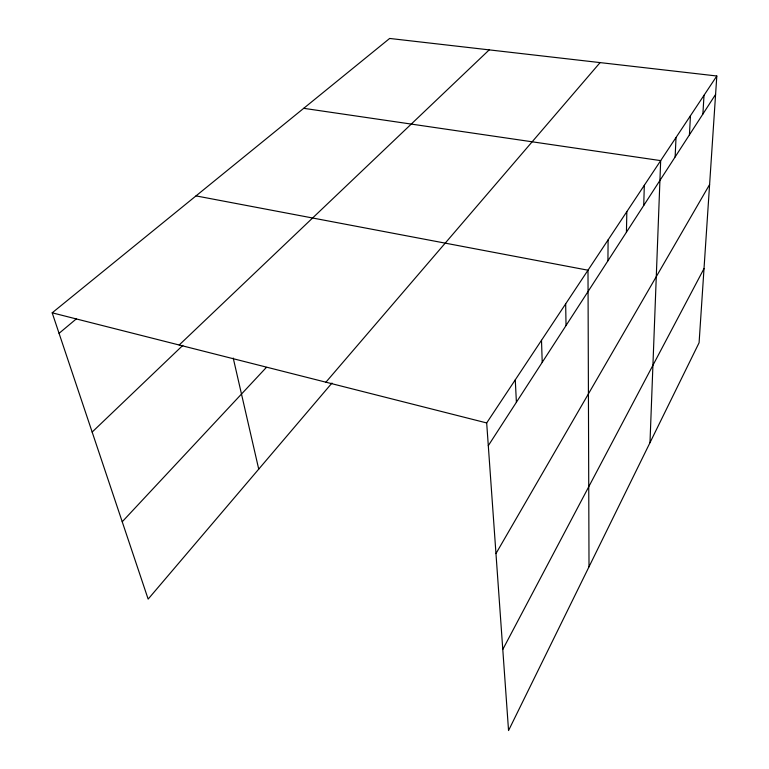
<?xml version="1.0" encoding="UTF-8"?>
<svg xmlns="http://www.w3.org/2000/svg" width="769" height="769" viewBox="0 0 769 769"><rect width="100%" height="100%" fill="white"/><g stroke="black" fill="none" stroke-linecap="round" stroke-linejoin="round"><path stroke-width="1.15" d="M607.923 260.806L608.106 239.89M626.437 232.209L626.831 211.658M643.73 205.477L644.316 185.3M649.988 442.665L660.677 160.625L303.717 108.323M675.134 156.953L676.028 137.497M689.428 134.863L690.447 115.754M702.885 114.052L704.019 95.298M716.814 75.996L699.088 342.743L508.549 730.55L486.681 422.94L716.814 75.996L389.652 38.45L52.186 312.82L148.148 599.099L331.977 383.049M502.782 649.459L704.019 268.573M495.967 553.574L709.604 184.541M488.296 445.674L715.593 94.424M325.912 382.193L600.099 62.597M122.223 521.757L266.382 367.399M92.155 432.063L182.878 345.329M179.187 345.012L489.209 49.879M59.059 333.333L76.342 318.866M195.999 195.893L587.997 270.207L589.016 566.782M52.186 312.82L486.681 422.94M233.228 358.066L258.73 469.138M515.268 379.848L516.403 402.254M541.501 340.302L542.222 362.343M565.667 303.87L566.032 325.537"/></g></svg>
